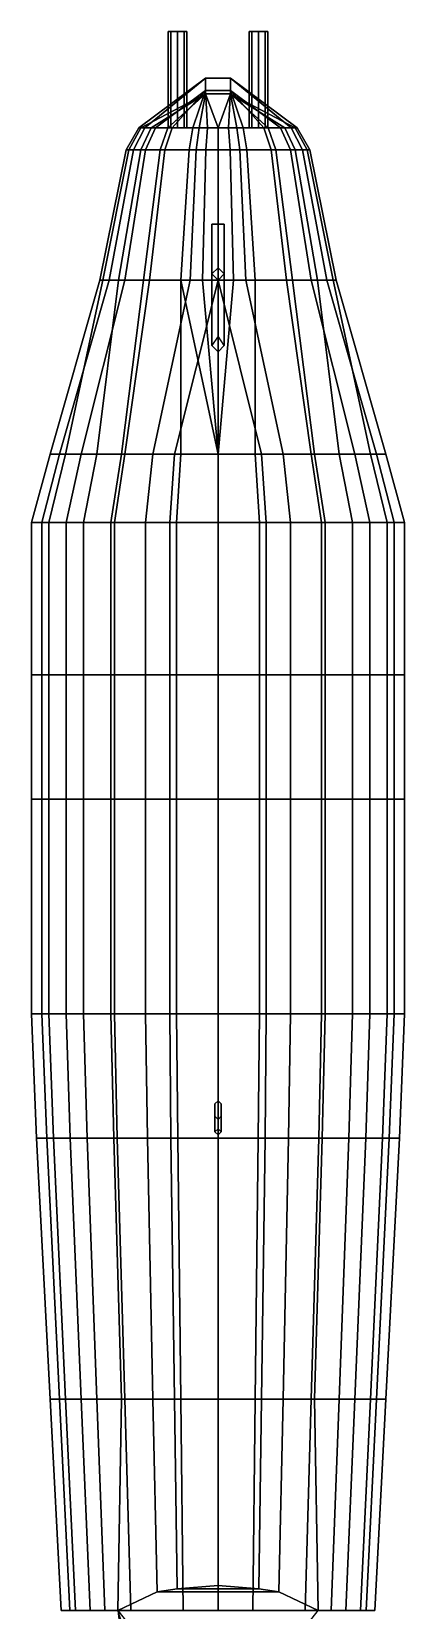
# Model space of a CAD drawing. Extents: x -2.07 to 2.07, y -4.82 to 5.06.
# Drawn here: x -0.6 to 0.6, y -0.02 to 5.06 of the extents above; entities that cross this region are included whole.
import ezdxf

# ---------------------------------------------------------------- set-up
doc = ezdxf.new("R2010")
doc.units = 0
doc.layers.get('0').update_dxf_attribs({"linetype": 'CONTINUOUS'})

msp = doc.modelspace()

# ---------------------------------------------------------------- linework, layer by layer
for points in [[(-0.1512, 5.06, -0.0488), (-0.16, 5.06, -0.07), (-0.16, 4.75, -0.07), (-0.1512, 4.75, -0.0488)], [(-0.16, 5.06, -0.07), (-0.1512, 5.06, -0.0912), (-0.1512, 4.75, -0.0912), (-0.16, 4.75, -0.07)], [(-0.1512, 5.06, -0.0488), (-0.13, 5.06, -0.1), (-0.1512, 5.06, -0.0912), (-0.16, 5.06, -0.07)], [(-0.13, 5.06, -0.04), (-0.1512, 5.06, -0.0488), (-0.1512, 4.75, -0.0488), (-0.13, 4.75, -0.04)], [(-0.1512, 5.06, -0.0912), (-0.13, 5.06, -0.1), (-0.13, 4.75, -0.1), (-0.1512, 4.75, -0.0912)], [(-0.13, 5.06, -0.04), (-0.1088, 5.06, -0.0912), (-0.13, 5.06, -0.1), (-0.1512, 5.06, -0.0488)], [(-0.1088, 5.06, -0.0488), (-0.13, 5.06, -0.04), (-0.13, 4.75, -0.04), (-0.1088, 4.75, -0.0488)], [(-0.13, 5.06, -0.1), (-0.1088, 5.06, -0.0912), (-0.1088, 4.75, -0.0912), (-0.13, 4.75, -0.1)], [(-0.1088, 5.06, -0.0488), (-0.1, 5.06, -0.07), (-0.1088, 5.06, -0.0912), (-0.13, 5.06, -0.04)], [(-0.1, 5.06, -0.07), (-0.1088, 5.06, -0.0488), (-0.1088, 4.75, -0.0488), (-0.1, 4.75, -0.07)], [(-0.1088, 5.06, -0.0912), (-0.1, 5.06, -0.07), (-0.1, 4.75, -0.07), (-0.1088, 4.75, -0.0912)], [(0.1088, 5.06, -0.0488), (0.1, 5.06, -0.07), (0.1, 4.75, -0.07), (0.1088, 4.75, -0.0488)], [(0.1, 5.06, -0.07), (0.1088, 5.06, -0.0912), (0.1088, 4.75, -0.0912), (0.1, 4.75, -0.07)], [(0.1088, 5.06, -0.0488), (0.13, 5.06, -0.1), (0.1088, 5.06, -0.0912), (0.1, 5.06, -0.07)], [(0.13, 5.06, -0.04), (0.1088, 5.06, -0.0488), (0.1088, 4.75, -0.0488), (0.13, 4.75, -0.04)], [(0.1088, 5.06, -0.0912), (0.13, 5.06, -0.1), (0.13, 4.75, -0.1), (0.1088, 4.75, -0.0912)], [(0.13, 5.06, -0.04), (0.1512, 5.06, -0.0912), (0.13, 5.06, -0.1), (0.1088, 5.06, -0.0488)], [(0.1512, 5.06, -0.0488), (0.13, 5.06, -0.04), (0.13, 4.75, -0.04), (0.1512, 4.75, -0.0488)], [(0.13, 5.06, -0.1), (0.1512, 5.06, -0.0912), (0.1512, 4.75, -0.0912), (0.13, 4.75, -0.1)], [(0.1512, 5.06, -0.0488), (0.16, 5.06, -0.07), (0.1512, 5.06, -0.0912), (0.13, 5.06, -0.04)], [(0.16, 5.06, -0.07), (0.1512, 5.06, -0.0488), (0.1512, 4.75, -0.0488), (0.16, 4.75, -0.07)], [(0.1512, 5.06, -0.0912), (0.16, 5.06, -0.07), (0.16, 4.75, -0.07), (0.1512, 4.75, -0.0912)], [(-0.04, 4.91, 0.05), (-0.04, 4.91, -0.11), (-0.255, 4.75, -0.1205), (-0.255, 4.75, -0.017)], [(-0.255, 4.75, -0.1205), (-0.04, 4.91, -0.11), (-0.04, 4.91, -0.11), (-0.2348, 4.75, -0.2068)], [(-0.2483, 4.75, 0.0463), (-0.04, 4.86, 0.15), (-0.04, 4.91, 0.05), (-0.255, 4.75, -0.017)], [(-0.04, 4.91, -0.11), (-0.04, 4.87, -0.24), (-0.2013, 4.75, -0.27), (-0.2348, 4.75, -0.2068)], [(0.04, 4.86, 0.15), (0.04, 4.91, 0.05), (-0.04, 4.91, 0.05), (-0.04, 4.86, 0.15)], [(0.04, 4.91, 0.05), (0.04, 4.91, -0.11), (-0.04, 4.91, -0.11), (-0.04, 4.91, 0.05)], [(0.04, 4.91, -0.11), (0.04, 4.87, -0.24), (-0.04, 4.87, -0.24), (-0.04, 4.91, -0.11)], [(0.2013, 4.75, -0.27), (0.04, 4.87, -0.24), (0.04, 4.91, -0.11), (0.2348, 4.75, -0.2067)], [(0.2348, 4.75, -0.2068), (0.04, 4.91, -0.11), (0.04, 4.91, -0.11), (0.255, 4.75, -0.1205)], [(0.255, 4.75, -0.017), (0.255, 4.75, -0.1205), (0.04, 4.91, -0.11), (0.04, 4.91, 0.05)], [(0.2483, 4.75, 0.0462), (0.255, 4.75, -0.017), (0.04, 4.91, 0.05), (0.04, 4.86, 0.15)], [(-0.2483, 4.75, 0.0462), (-0.2147, 4.75, 0.121), (-0.04, 4.86, 0.15), (-0.2483, 4.75, 0.0462)], [(-0.2147, 4.75, 0.121), (-0.161, 4.75, 0.19), (-0.04, 4.86, 0.15), (-0.2147, 4.75, 0.121)], [(-0.04, 4.87, -0.24), (-0.1476, 4.75, -0.3275), (-0.2013, 4.75, -0.27), (-0.04, 4.87, -0.24)], [(-0.161, 4.75, 0.19), (-0.0604, 4.75, 0.2418), (-0.04, 4.86, 0.15), (-0.161, 4.75, 0.19)], [(-0.04, 4.87, -0.24), (-0.0805, 4.75, -0.3792), (-0.1476, 4.75, -0.3275), (-0.04, 4.87, -0.24)], [(-0.04, 4.87, -0.24), (-0.0336, 4.75, -0.3965), (-0.0805, 4.75, -0.3792), (-0.04, 4.87, -0.24)], [(-0.0604, 4.75, 0.2417), (0, 4.75, 0.2532), (-0.04, 4.86, 0.15), (-0.0604, 4.75, 0.2417)], [(0.04, 4.87, -0.24), (0.0335, 4.75, -0.3965), (-0.0336, 4.75, -0.3965), (-0.04, 4.87, -0.24)], [(0, 4.75, 0.2532), (0.04, 4.86, 0.15), (-0.04, 4.86, 0.15), (0, 4.75, 0.2532)], [(0, 4.75, 0.2532), (0.0604, 4.75, 0.2418), (0.04, 4.86, 0.15), (0, 4.75, 0.2532)], [(0.04, 4.87, -0.24), (0.0805, 4.75, -0.3792), (0.0335, 4.75, -0.3965), (0.04, 4.87, -0.24)], [(0.04, 4.87, -0.24), (0.1476, 4.75, -0.3275), (0.0805, 4.75, -0.3792), (0.04, 4.87, -0.24)], [(0.04, 4.87, -0.24), (0.2013, 4.75, -0.27), (0.1476, 4.75, -0.3275), (0.04, 4.87, -0.24)], [(0.0604, 4.75, 0.2418), (0.161, 4.75, 0.19), (0.04, 4.86, 0.15), (0.0604, 4.75, 0.2418)], [(0.161, 4.75, 0.19), (0.2147, 4.75, 0.121), (0.04, 4.86, 0.15), (0.161, 4.75, 0.19)], [(0.2147, 4.75, 0.121), (0.2483, 4.75, 0.0463), (0.04, 4.86, 0.15), (0.2147, 4.75, 0.121)], [(-0.2949, 4.68, -0.123), (-0.255, 4.75, -0.1205), (-0.2348, 4.75, -0.2067), (-0.2716, 4.68, -0.2226)], [(-0.2949, 4.68, -0.0034), (-0.255, 4.75, -0.017), (-0.255, 4.75, -0.1205), (-0.2949, 4.68, -0.123)], [(-0.2871, 4.68, 0.0696), (-0.2483, 4.75, 0.0462), (-0.255, 4.75, -0.017), (-0.2949, 4.68, -0.0034)], [(-0.2483, 4.68, 0.1559), (-0.2147, 4.75, 0.121), (-0.2483, 4.75, 0.0462), (-0.2871, 4.68, 0.0696)], [(-0.2716, 4.68, -0.2226), (-0.2348, 4.75, -0.2067), (-0.2013, 4.75, -0.27), (-0.2328, 4.68, -0.2956)], [(-0.1862, 4.68, 0.2356), (-0.161, 4.75, 0.19), (-0.2147, 4.75, 0.121), (-0.2483, 4.68, 0.1559)], [(-0.2328, 4.68, -0.2956), (-0.2013, 4.75, -0.27), (-0.1476, 4.75, -0.3275), (-0.1707, 4.68, -0.362)], [(-0.0698, 4.68, 0.2954), (-0.0604, 4.75, 0.2417), (-0.161, 4.75, 0.19), (-0.1862, 4.68, 0.2356)], [(-0.1707, 4.68, -0.362), (-0.1476, 4.75, -0.3275), (-0.0805, 4.75, -0.3792), (-0.0931, 4.68, -0.4218)], [(-0.0931, 4.68, -0.4218), (-0.0805, 4.75, -0.3792), (-0.0336, 4.75, -0.3965), (-0.0388, 4.68, -0.4417)], [(0, 4.68, 0.3086), (0, 4.75, 0.2533), (-0.0604, 4.75, 0.2417), (-0.0698, 4.68, 0.2954)], [(-0.0388, 4.68, -0.4417), (-0.0336, 4.75, -0.3965), (0.0335, 4.75, -0.3965), (0.0388, 4.68, -0.4417)], [(0.0698, 4.68, 0.2954), (0.0604, 4.75, 0.2418), (0, 4.75, 0.2533), (0, 4.68, 0.3086)], [(0.0388, 4.68, -0.4417), (0.0335, 4.75, -0.3965), (0.0805, 4.75, -0.3792), (0.0931, 4.68, -0.4218)], [(0.1862, 4.68, 0.2356), (0.161, 4.75, 0.19), (0.0604, 4.75, 0.2418), (0.0698, 4.68, 0.2954)], [(0.0931, 4.68, -0.4218), (0.0805, 4.75, -0.3792), (0.1476, 4.75, -0.3275), (0.1707, 4.68, -0.362)], [(0.1707, 4.68, -0.362), (0.1476, 4.75, -0.3275), (0.2013, 4.75, -0.27), (0.2328, 4.68, -0.2956)], [(0.2483, 4.68, 0.1559), (0.2147, 4.75, 0.121), (0.161, 4.75, 0.19), (0.1862, 4.68, 0.2356)], [(0.2328, 4.68, -0.2956), (0.2013, 4.75, -0.27), (0.2348, 4.75, -0.2067), (0.2716, 4.68, -0.2226)], [(0.2871, 4.68, 0.0696), (0.2483, 4.75, 0.0462), (0.2147, 4.75, 0.121), (0.2483, 4.68, 0.1559)], [(0.2716, 4.68, -0.2226), (0.2348, 4.75, -0.2067), (0.255, 4.75, -0.1205), (0.2949, 4.68, -0.123)], [(0.2949, 4.68, -0.0034), (0.255, 4.75, -0.017), (0.2483, 4.75, 0.0462), (0.2871, 4.68, 0.0696)], [(0.2949, 4.68, -0.123), (0.255, 4.75, -0.1205), (0.255, 4.75, -0.017), (0.2949, 4.68, -0.0034)], [(-0.2949, 4.68, -0.0034), (-0.38, 4.26, 0.04), (-0.37, 4.26, 0.15), (-0.2871, 4.68, 0.0696)], [(-0.2949, 4.68, -0.123), (-0.38, 4.26, -0.14), (-0.38, 4.26, 0.04), (-0.2949, 4.68, -0.0034)], [(-0.2716, 4.68, -0.2226), (-0.35, 4.26, -0.29), (-0.38, 4.26, -0.14), (-0.2949, 4.68, -0.123)], [(-0.2871, 4.68, 0.0696), (-0.37, 4.26, 0.15), (-0.32, 4.26, 0.28), (-0.2483, 4.68, 0.1559)], [(-0.2328, 4.68, -0.2956), (-0.3, 4.26, -0.4), (-0.35, 4.26, -0.29), (-0.2716, 4.68, -0.2226)], [(-0.2483, 4.68, 0.1559), (-0.32, 4.26, 0.28), (-0.24, 4.26, 0.4), (-0.1862, 4.68, 0.2356)], [(-0.1707, 4.68, -0.362), (-0.22, 4.26, -0.5), (-0.3, 4.26, -0.4), (-0.2328, 4.68, -0.2956)], [(-0.1862, 4.68, 0.2356), (-0.24, 4.26, 0.4), (-0.09, 4.26, 0.49), (-0.0698, 4.68, 0.2954)], [(-0.0931, 4.68, -0.4218), (-0.12, 4.26, -0.59), (-0.22, 4.26, -0.5), (-0.1707, 4.68, -0.362)], [(-0.0388, 4.68, -0.4417), (-0.05, 4.26, -0.62), (-0.12, 4.26, -0.59), (-0.0931, 4.68, -0.4218)], [(-0.0698, 4.68, 0.2954), (-0.09, 4.26, 0.49), (0, 4.26, 0.51), (0, 4.68, 0.3086)], [(0.0388, 4.68, -0.4417), (0.05, 4.26, -0.62), (-0.05, 4.26, -0.62), (-0.0388, 4.68, -0.4417)], [(0, 4.68, 0.3086), (0, 4.26, 0.51), (0.09, 4.26, 0.49), (0.0698, 4.68, 0.2954)], [(0.0931, 4.68, -0.4218), (0.12, 4.26, -0.59), (0.05, 4.26, -0.62), (0.0388, 4.68, -0.4417)], [(0.0698, 4.68, 0.2954), (0.09, 4.26, 0.49), (0.24, 4.26, 0.4), (0.1862, 4.68, 0.2356)], [(0.1707, 4.68, -0.362), (0.22, 4.26, -0.5), (0.12, 4.26, -0.59), (0.0931, 4.68, -0.4218)], [(0.2328, 4.68, -0.2956), (0.3, 4.26, -0.4), (0.22, 4.26, -0.5), (0.1707, 4.68, -0.362)], [(0.1862, 4.68, 0.2356), (0.24, 4.26, 0.4), (0.32, 4.26, 0.28), (0.2483, 4.68, 0.1559)], [(0.2716, 4.68, -0.2226), (0.35, 4.26, -0.29), (0.3, 4.26, -0.4), (0.2328, 4.68, -0.2956)], [(0.2483, 4.68, 0.1559), (0.32, 4.26, 0.28), (0.37, 4.26, 0.15), (0.2871, 4.68, 0.0696)], [(0.2949, 4.68, -0.123), (0.38, 4.26, -0.14), (0.35, 4.26, -0.29), (0.2716, 4.68, -0.2226)], [(0.2871, 4.68, 0.0696), (0.37, 4.26, 0.15), (0.38, 4.26, 0.04), (0.2949, 4.68, -0.0034)], [(0.2949, 4.68, -0.0034), (0.38, 4.26, 0.04), (0.38, 4.26, -0.14), (0.2949, 4.68, -0.123)], [(0, 4.44, 0.69), (-0.02, 4.44, 0.67), (-0.02, 4.05, 0.67), (0, 4.03, 0.69)], [(-0.02, 4.44, 0.67), (0, 4.44, 0.65), (0, 4.08, 0.65), (-0.02, 4.05, 0.67)], [(0.02, 4.44, 0.67), (0, 4.44, 0.65), (-0.02, 4.44, 0.67), (0, 4.44, 0.69)], [(0.02, 4.44, 0.67), (0, 4.44, 0.69), (0, 4.03, 0.69), (0.02, 4.05, 0.67)], [(0, 4.44, 0.65), (0.02, 4.44, 0.67), (0.02, 4.05, 0.67), (0, 4.08, 0.65)], [(0, 4.3, 0.49), (-0.02, 4.28, 0.48), (-0.02, 4.28, 0.67), (0, 4.3, 0.65)], [(-0.02, 4.28, 0.48), (0, 4.26, 0.51), (0, 4.26, 0.65), (-0.02, 4.28, 0.67)], [(0.02, 4.28, 0.48), (0, 4.3, 0.49), (0, 4.3, 0.65), (0.02, 4.28, 0.67)], [(0, 4.26, 0.51), (0.02, 4.28, 0.48), (0.02, 4.28, 0.67), (0, 4.26, 0.65)], [(-0.38, 4.26, -0.14), (-0.54, 3.7, -0.1022), (-0.54, 3.7, 0.3983), (-0.38, 4.26, 0.04)], [(-0.35, 4.26, -0.29), (-0.51, 3.7, -0.2403), (-0.54, 3.7, -0.1022), (-0.38, 4.26, -0.14)], [(-0.38, 4.26, 0.04), (-0.54, 3.7, 0.3983), (-0.49, 3.7, 0.5623), (-0.37, 4.26, 0.15)], [(-0.3, 4.26, -0.4), (-0.44, 3.7, -0.4042), (-0.51, 3.7, -0.2403), (-0.35, 4.26, -0.29)], [(-0.37, 4.26, 0.15), (-0.49, 3.7, 0.5623), (-0.39, 3.7, 0.7436), (-0.32, 4.26, 0.28)], [(-0.22, 4.26, -0.5), (-0.3, 3.7, -0.5682), (-0.44, 3.7, -0.4042), (-0.3, 4.26, -0.4)], [(-0.32, 4.26, 0.28), (-0.39, 3.7, 0.7436), (-0.31, 3.7, 0.8385), (-0.24, 4.26, 0.4)], [(-0.24, 4.26, 0.4), (-0.31, 3.7, 0.8385), (-0.21, 3.7, 0.8989), (-0.09, 4.26, 0.49)], [(-0.12, 4.26, -0.59), (-0.12, 3.7, -0.6804), (-0.3, 3.7, -0.5682), (-0.22, 4.26, -0.5)], [(-0.09, 4.26, 0.49), (-0.21, 3.7, 0.8989), (-0.14, 3.7, 0.9248), (0, 4.26, 0.51)], [(0, 4.26, 0.51), (-0.14, 3.7, 0.9248), (0, 3.7, 0.9507), (0, 4.26, 0.51)], [(-0.12, 4.26, -0.59), (0, 3.7, -0.689), (-0.12, 3.7, -0.6804), (-0.12, 4.26, -0.59)], [(-0.12, 4.26, -0.59), (-0.05, 4.26, -0.62), (0, 3.7, -0.689), (-0.12, 4.26, -0.59)], [(-0.05, 4.26, -0.62), (0.05, 4.26, -0.62), (0, 3.7, -0.689), (-0.05, 4.26, -0.62)], [(0.12, 4.26, -0.59), (0.12, 3.7, -0.6804), (0, 3.7, -0.689), (0.05, 4.26, -0.62)], [(0, 4.26, 0.51), (0.14, 3.7, 0.9248), (0.21, 3.7, 0.8989), (0.09, 4.26, 0.49)], [(0, 4.26, 0.51), (0, 3.7, 0.9507), (0.14, 3.7, 0.9248), (0, 4.26, 0.51)], [(0.09, 4.26, 0.49), (0.21, 3.7, 0.8989), (0.31, 3.7, 0.8385), (0.24, 4.26, 0.4)], [(0.22, 4.26, -0.5), (0.3, 3.7, -0.5682), (0.12, 3.7, -0.6804), (0.12, 4.26, -0.59)], [(0.3, 4.26, -0.4), (0.44, 3.7, -0.4042), (0.3, 3.7, -0.5682), (0.22, 4.26, -0.5)], [(0.24, 4.26, 0.4), (0.31, 3.7, 0.8385), (0.39, 3.7, 0.7436), (0.32, 4.26, 0.28)], [(0.35, 4.26, -0.29), (0.51, 3.7, -0.2403), (0.44, 3.7, -0.4042), (0.3, 4.26, -0.4)], [(0.32, 4.26, 0.28), (0.39, 3.7, 0.7436), (0.49, 3.7, 0.5623), (0.37, 4.26, 0.15)], [(0.38, 4.26, -0.14), (0.54, 3.7, -0.1022), (0.51, 3.7, -0.2403), (0.35, 4.26, -0.29)], [(0.37, 4.26, 0.15), (0.49, 3.7, 0.5623), (0.54, 3.7, 0.3983), (0.38, 4.26, 0.04)], [(0.38, 4.26, 0.04), (0.54, 3.7, 0.3983), (0.54, 3.7, -0.1022), (0.38, 4.26, -0.14)], [(-0.5994, 3.48, 0.4073), (-0.54, 3.7, 0.3983), (-0.54, 3.7, -0.1022), (-0.5994, 3.48, -0.1177)], [(-0.5994, 3.48, -0.1177), (-0.54, 3.7, -0.1022), (-0.51, 3.7, -0.2403), (-0.5661, 3.48, -0.2625)], [(-0.5439, 3.48, 0.5792), (-0.49, 3.7, 0.5623), (-0.54, 3.7, 0.3983), (-0.5994, 3.48, 0.4073)], [(-0.5661, 3.48, -0.2625), (-0.51, 3.7, -0.2403), (-0.44, 3.7, -0.4042), (-0.4884, 3.48, -0.4344)], [(-0.4329, 3.48, 0.7692), (-0.39, 3.7, 0.7436), (-0.49, 3.7, 0.5623), (-0.5439, 3.48, 0.5792)], [(-0.4884, 3.48, -0.4344), (-0.44, 3.7, -0.4042), (-0.3, 3.7, -0.5682), (-0.333, 3.48, -0.6064)], [(-0.3441, 3.48, 0.8688), (-0.31, 3.7, 0.8385), (-0.39, 3.7, 0.7436), (-0.4329, 3.48, 0.7692)], [(-0.2331, 3.48, 0.9322), (-0.21, 3.7, 0.8989), (-0.31, 3.7, 0.8385), (-0.3441, 3.48, 0.8688)], [(-0.333, 3.48, -0.6064), (-0.3, 3.7, -0.5682), (-0.12, 3.7, -0.6804), (-0.1332, 3.48, -0.724)], [(-0.1554, 3.48, 0.9593), (-0.14, 3.7, 0.9248), (-0.21, 3.7, 0.8989), (-0.2331, 3.48, 0.9322)], [(0, 3.48, 0.9864), (0, 3.7, 0.9507), (-0.14, 3.7, 0.9248), (-0.1554, 3.48, 0.9593)], [(-0.1332, 3.48, -0.724), (-0.12, 3.7, -0.6804), (0, 3.7, -0.689), (0, 3.48, -0.7331)], [(0, 3.48, -0.7331), (0, 3.7, -0.689), (0.12, 3.7, -0.6804), (0.1332, 3.48, -0.724)], [(0.1554, 3.48, 0.9593), (0.14, 3.7, 0.9248), (0, 3.7, 0.9507), (0, 3.48, 0.9864)], [(0.1332, 3.48, -0.724), (0.12, 3.7, -0.6804), (0.3, 3.7, -0.5682), (0.333, 3.48, -0.6064)], [(0.2331, 3.48, 0.9322), (0.21, 3.7, 0.8989), (0.14, 3.7, 0.9248), (0.1554, 3.48, 0.9593)], [(0.3441, 3.48, 0.8688), (0.31, 3.7, 0.8385), (0.21, 3.7, 0.8989), (0.2331, 3.48, 0.9322)], [(0.333, 3.48, -0.6064), (0.3, 3.7, -0.5682), (0.44, 3.7, -0.4042), (0.4884, 3.48, -0.4344)], [(0.4329, 3.48, 0.7692), (0.39, 3.7, 0.7436), (0.31, 3.7, 0.8385), (0.3441, 3.48, 0.8688)], [(0.5439, 3.48, 0.5792), (0.49, 3.7, 0.5623), (0.39, 3.7, 0.7436), (0.4329, 3.48, 0.7692)], [(0.4884, 3.48, -0.4344), (0.44, 3.7, -0.4042), (0.51, 3.7, -0.2403), (0.5661, 3.48, -0.2625)], [(0.5994, 3.48, 0.4073), (0.54, 3.7, 0.3983), (0.49, 3.7, 0.5623), (0.5439, 3.48, 0.5792)], [(0.5661, 3.48, -0.2625), (0.51, 3.7, -0.2403), (0.54, 3.7, -0.1022), (0.5994, 3.48, -0.1177)], [(0.5994, 3.48, -0.1177), (0.54, 3.7, -0.1022), (0.54, 3.7, 0.3983), (0.5994, 3.48, 0.4073)], [(-0.5994, 3.48, -0.1177), (-0.5994, 2.99, -0.13), (-0.5994, 2.99, 0.45), (-0.5994, 3.48, 0.4073)], [(-0.5661, 3.48, -0.2625), (-0.5661, 2.99, -0.29), (-0.5994, 2.99, -0.13), (-0.5994, 3.48, -0.1177)], [(-0.5994, 3.48, 0.4073), (-0.5994, 2.99, 0.45), (-0.5439, 2.99, 0.64), (-0.5439, 3.48, 0.5792)], [(-0.4884, 3.48, -0.4344), (-0.4884, 2.99, -0.48), (-0.5661, 2.99, -0.29), (-0.5661, 3.48, -0.2625)], [(-0.5439, 3.48, 0.5792), (-0.5439, 2.99, 0.64), (-0.4329, 2.99, 0.85), (-0.4329, 3.48, 0.7692)], [(-0.333, 3.48, -0.6064), (-0.333, 2.99, -0.67), (-0.4884, 2.99, -0.48), (-0.4884, 3.48, -0.4344)], [(-0.4329, 3.48, 0.7692), (-0.4329, 2.99, 0.85), (-0.3441, 2.99, 0.96), (-0.3441, 3.48, 0.8688)], [(-0.3441, 3.48, 0.8688), (-0.3441, 2.99, 0.96), (-0.2331, 2.99, 1.03), (-0.2331, 3.48, 0.9322)], [(-0.1332, 3.48, -0.724), (-0.1332, 2.99, -0.8), (-0.333, 2.99, -0.67), (-0.333, 3.48, -0.6064)], [(-0.2331, 3.48, 0.9322), (-0.2331, 2.99, 1.03), (-0.1554, 2.99, 1.06), (-0.1554, 3.48, 0.9593)], [(-0.1554, 3.48, 0.9593), (-0.1554, 2.99, 1.06), (0, 2.99, 1.09), (0, 3.48, 0.9864)], [(0, 3.48, -0.7331), (0, 2.99, -0.81), (-0.1332, 2.99, -0.8), (-0.1332, 3.48, -0.724)], [(0.1332, 3.48, -0.724), (0.1332, 2.99, -0.8), (0, 2.99, -0.81), (0, 3.48, -0.7331)], [(0, 3.48, 0.9864), (0, 2.99, 1.09), (0.1554, 2.99, 1.06), (0.1554, 3.48, 0.9593)], [(0.333, 3.48, -0.6064), (0.333, 2.99, -0.67), (0.1332, 2.99, -0.8), (0.1332, 3.48, -0.724)], [(0.1554, 3.48, 0.9593), (0.1554, 2.99, 1.06), (0.2331, 2.99, 1.03), (0.2331, 3.48, 0.9322)], [(0.2331, 3.48, 0.9322), (0.2331, 2.99, 1.03), (0.3441, 2.99, 0.96), (0.3441, 3.48, 0.8688)], [(0.4884, 3.48, -0.4344), (0.4884, 2.99, -0.48), (0.333, 2.99, -0.67), (0.333, 3.48, -0.6064)], [(0.3441, 3.48, 0.8688), (0.3441, 2.99, 0.96), (0.4329, 2.99, 0.85), (0.4329, 3.48, 0.7692)], [(0.4329, 3.48, 0.7692), (0.4329, 2.99, 0.85), (0.5439, 2.99, 0.64), (0.5439, 3.48, 0.5792)], [(0.5661, 3.48, -0.2625), (0.5661, 2.99, -0.29), (0.4884, 2.99, -0.48), (0.4884, 3.48, -0.4344)], [(0.5439, 3.48, 0.5792), (0.5439, 2.99, 0.64), (0.5994, 2.99, 0.45), (0.5994, 3.48, 0.4073)], [(0.5994, 3.48, -0.1177), (0.5994, 2.99, -0.13), (0.5661, 2.99, -0.29), (0.5661, 3.48, -0.2625)], [(0.5994, 3.48, 0.4073), (0.5994, 2.99, 0.45), (0.5994, 2.99, -0.13), (0.5994, 3.48, -0.1177)], [(-0.5661, 2.99, -0.29), (-0.5661, 2.59, -0.29), (-0.5994, 2.59, -0.13), (-0.5994, 2.99, -0.13)], [(-0.5994, 2.99, -0.13), (-0.5994, 2.59, -0.13), (-0.5994, 2.59, 0.45), (-0.5994, 2.99, 0.45)], [(-0.5994, 2.99, 0.45), (-0.5994, 2.59, 0.45), (-0.5439, 2.59, 0.64), (-0.5439, 2.99, 0.64)], [(-0.4884, 2.99, -0.48), (-0.4884, 2.59, -0.48), (-0.5661, 2.59, -0.29), (-0.5661, 2.99, -0.29)], [(-0.5439, 2.99, 0.64), (-0.5439, 2.59, 0.64), (-0.4329, 2.59, 0.85), (-0.4329, 2.99, 0.85)], [(-0.333, 2.99, -0.67), (-0.333, 2.59, -0.67), (-0.4884, 2.59, -0.48), (-0.4884, 2.99, -0.48)], [(-0.4329, 2.99, 0.85), (-0.4329, 2.59, 0.85), (-0.3441, 2.59, 0.96), (-0.3441, 2.99, 0.96)], [(-0.3441, 2.99, 0.96), (-0.3441, 2.59, 0.96), (-0.2331, 2.59, 1.03), (-0.2331, 2.99, 1.03)], [(-0.1332, 2.99, -0.8), (-0.1332, 2.59, -0.8), (-0.333, 2.59, -0.67), (-0.333, 2.99, -0.67)], [(-0.2331, 2.99, 1.03), (-0.2331, 2.59, 1.03), (-0.1554, 2.59, 1.06), (-0.1554, 2.99, 1.06)], [(-0.1554, 2.99, 1.06), (-0.1554, 2.59, 1.06), (0, 2.59, 1.09), (0, 2.99, 1.09)], [(0, 2.99, -0.81), (0, 2.59, -0.81), (-0.1332, 2.59, -0.8), (-0.1332, 2.99, -0.8)], [(0, 2.99, 1.09), (0, 2.59, 1.09), (0.1554, 2.59, 1.06), (0.1554, 2.99, 1.06)], [(0.1332, 2.99, -0.8), (0.1332, 2.59, -0.8), (0, 2.59, -0.81), (0, 2.99, -0.81)], [(0.333, 2.99, -0.67), (0.333, 2.59, -0.67), (0.1332, 2.59, -0.8), (0.1332, 2.99, -0.8)], [(0.1554, 2.99, 1.06), (0.1554, 2.59, 1.06), (0.2331, 2.59, 1.03), (0.2331, 2.99, 1.03)], [(0.2331, 2.99, 1.03), (0.2331, 2.59, 1.03), (0.3441, 2.59, 0.96), (0.3441, 2.99, 0.96)], [(0.4884, 2.99, -0.48), (0.4884, 2.59, -0.48), (0.333, 2.59, -0.67), (0.333, 2.99, -0.67)], [(0.3441, 2.99, 0.96), (0.3441, 2.59, 0.96), (0.4329, 2.59, 0.85), (0.4329, 2.99, 0.85)], [(0.4329, 2.99, 0.85), (0.4329, 2.59, 0.85), (0.5439, 2.59, 0.64), (0.5439, 2.99, 0.64)], [(0.5661, 2.99, -0.29), (0.5661, 2.59, -0.29), (0.4884, 2.59, -0.48), (0.4884, 2.99, -0.48)], [(0.5439, 2.99, 0.64), (0.5439, 2.59, 0.64), (0.5994, 2.59, 0.45), (0.5994, 2.99, 0.45)], [(0.5994, 2.99, -0.13), (0.5994, 2.59, -0.13), (0.5661, 2.59, -0.29), (0.5661, 2.99, -0.29)], [(0.5994, 2.99, 0.45), (0.5994, 2.59, 0.45), (0.5994, 2.59, -0.13), (0.5994, 2.99, -0.13)], [(-0.5994, 2.59, -0.13), (-0.5994, 1.9, -0.13), (-0.5994, 1.9, 0.45), (-0.5994, 2.59, 0.45)], [(-0.5661, 2.59, -0.29), (-0.5661, 1.9, -0.29), (-0.5994, 1.9, -0.13), (-0.5994, 2.59, -0.13)], [(-0.5994, 2.59, 0.45), (-0.5994, 1.9, 0.45), (-0.5439, 1.9, 0.64), (-0.5439, 2.59, 0.64)], [(-0.4884, 2.59, -0.48), (-0.4884, 1.9, -0.48), (-0.5661, 1.9, -0.29), (-0.5661, 2.59, -0.29)], [(-0.5439, 2.59, 0.64), (-0.5439, 1.9, 0.64), (-0.4329, 1.9, 0.85), (-0.4329, 2.59, 0.85)], [(-0.333, 2.59, -0.67), (-0.333, 1.9, -0.67), (-0.4884, 1.9, -0.48), (-0.4884, 2.59, -0.48)], [(-0.4329, 2.59, 0.85), (-0.4329, 1.9, 0.85), (-0.3441, 1.9, 0.96), (-0.3441, 2.59, 0.96)], [(-0.3441, 2.59, 0.96), (-0.3441, 1.9, 0.96), (-0.2331, 1.9, 1.03), (-0.2331, 2.59, 1.03)], [(-0.1332, 2.59, -0.8), (-0.1332, 1.9, -0.8), (-0.333, 1.9, -0.67), (-0.333, 2.59, -0.67)], [(-0.2331, 2.59, 1.03), (-0.2331, 1.9, 1.03), (-0.1554, 1.9, 1.06), (-0.1554, 2.59, 1.06)], [(-0.1554, 2.59, 1.06), (-0.1554, 1.9, 1.06), (0, 1.9, 1.09), (0, 2.59, 1.09)], [(0, 2.59, -0.81), (0, 1.9, -0.81), (-0.1332, 1.9, -0.8), (-0.1332, 2.59, -0.8)], [(0.1332, 2.59, -0.8), (0.1332, 1.9, -0.8), (0, 1.9, -0.81), (0, 2.59, -0.81)], [(0, 2.59, 1.09), (0, 1.9, 1.09), (0.1554, 1.9, 1.06), (0.1554, 2.59, 1.06)], [(0.333, 2.59, -0.67), (0.333, 1.9, -0.67), (0.1332, 1.9, -0.8), (0.1332, 2.59, -0.8)], [(0.1554, 2.59, 1.06), (0.1554, 1.9, 1.06), (0.2331, 1.9, 1.03), (0.2331, 2.59, 1.03)], [(0.2331, 2.59, 1.03), (0.2331, 1.9, 1.03), (0.3441, 1.9, 0.96), (0.3441, 2.59, 0.96)], [(0.4884, 2.59, -0.48), (0.4884, 1.9, -0.48), (0.333, 1.9, -0.67), (0.333, 2.59, -0.67)], [(0.3441, 2.59, 0.96), (0.3441, 1.9, 0.96), (0.4329, 1.9, 0.85), (0.4329, 2.59, 0.85)], [(0.4329, 2.59, 0.85), (0.4329, 1.9, 0.85), (0.5439, 1.9, 0.64), (0.5439, 2.59, 0.64)], [(0.5661, 2.59, -0.29), (0.5661, 1.9, -0.29), (0.4884, 1.9, -0.48), (0.4884, 2.59, -0.48)], [(0.5439, 2.59, 0.64), (0.5439, 1.9, 0.64), (0.5994, 1.9, 0.45), (0.5994, 2.59, 0.45)], [(0.5994, 2.59, -0.13), (0.5994, 1.9, -0.13), (0.5661, 1.9, -0.29), (0.5661, 2.59, -0.29)], [(0.5994, 2.59, 0.45), (0.5994, 1.9, 0.45), (0.5994, 1.9, -0.13), (0.5994, 2.59, -0.13)], [(-0.5994, 1.9, -0.13), (-0.5832, 1.5, -0.1273), (-0.5832, 1.5, 0.4405), (-0.5994, 1.9, 0.45)], [(-0.5661, 1.9, -0.29), (-0.5508, 1.5, -0.2839), (-0.5832, 1.5, -0.1273), (-0.5994, 1.9, -0.13)], [(-0.5994, 1.9, 0.45), (-0.5832, 1.5, 0.4405), (-0.5292, 1.5, 0.6265), (-0.5439, 1.9, 0.64)], [(-0.4884, 1.9, -0.48), (-0.4752, 1.5, -0.4699), (-0.5508, 1.5, -0.2839), (-0.5661, 1.9, -0.29)], [(-0.5439, 1.9, 0.64), (-0.5292, 1.5, 0.6265), (-0.4212, 1.5, 0.8321), (-0.4329, 1.9, 0.85)], [(-0.333, 1.9, -0.67), (-0.324, 1.5, -0.6559), (-0.4752, 1.5, -0.4699), (-0.4884, 1.9, -0.48)], [(-0.4329, 1.9, 0.85), (-0.4212, 1.5, 0.8321), (-0.3348, 1.5, 0.9397), (-0.3441, 1.9, 0.96)], [(-0.3441, 1.9, 0.96), (-0.3348, 1.5, 0.9397), (-0.2268, 1.5, 1.0083), (-0.2331, 1.9, 1.03)], [(-0.1332, 1.9, -0.8), (-0.1296, 1.5, -0.7831), (-0.324, 1.5, -0.6559), (-0.333, 1.9, -0.67)], [(-0.2331, 1.9, 1.03), (-0.2268, 1.5, 1.0083), (-0.1512, 1.5, 1.0376), (-0.1554, 1.9, 1.06)], [(-0.1554, 1.9, 1.06), (-0.1512, 1.5, 1.0376), (0, 1.5, 1.067), (0, 1.9, 1.09)], [(0, 1.9, -0.81), (0, 1.5, -0.7929), (-0.1296, 1.5, -0.7831), (-0.1332, 1.9, -0.8)], [(0.1332, 1.9, -0.8), (0.1296, 1.5, -0.7831), (0, 1.5, -0.7929), (0, 1.9, -0.81)], [(0, 1.9, 1.09), (0, 1.5, 1.067), (0.1512, 1.5, 1.0376), (0.1554, 1.9, 1.06)], [(0.333, 1.9, -0.67), (0.324, 1.5, -0.6559), (0.1296, 1.5, -0.7831), (0.1332, 1.9, -0.8)], [(0.1554, 1.9, 1.06), (0.1512, 1.5, 1.0376), (0.2268, 1.5, 1.0083), (0.2331, 1.9, 1.03)], [(0.2331, 1.9, 1.03), (0.2268, 1.5, 1.0083), (0.3348, 1.5, 0.9397), (0.3441, 1.9, 0.96)], [(0.4884, 1.9, -0.48), (0.4752, 1.5, -0.4699), (0.324, 1.5, -0.6559), (0.333, 1.9, -0.67)], [(0.3441, 1.9, 0.96), (0.3348, 1.5, 0.9397), (0.4212, 1.5, 0.8321), (0.4329, 1.9, 0.85)], [(0.4329, 1.9, 0.85), (0.4212, 1.5, 0.8321), (0.5292, 1.5, 0.6265), (0.5439, 1.9, 0.64)], [(0.5661, 1.9, -0.29), (0.5508, 1.5, -0.2839), (0.4752, 1.5, -0.4699), (0.4884, 1.9, -0.48)], [(0.5439, 1.9, 0.64), (0.5292, 1.5, 0.6265), (0.5832, 1.5, 0.4405), (0.5994, 1.9, 0.45)], [(0.5994, 1.9, -0.13), (0.5832, 1.5, -0.1273), (0.5508, 1.5, -0.2839), (0.5661, 1.9, -0.29)], [(0.5994, 1.9, 0.45), (0.5832, 1.5, 0.4405), (0.5832, 1.5, -0.1273), (0.5994, 1.9, -0.13)], [(0, 1.62, 1.07), (-0.01, 1.61, 1.07), (-0.01, 1.52, 1.89), (0, 1.53, 1.89)], [(-0.01, 1.61, 1.07), (-0.01, 1.57, 1.06), (-0.01, 1.52, 1.89)], [(0.01, 1.61, 1.07), (0, 1.62, 1.07), (0, 1.53, 1.89), (0.01, 1.52, 1.89)], [(0.01, 1.57, 1.06), (0.01, 1.61, 1.07), (0.01, 1.52, 1.89)], [(-0.01, 1.57, 1.06), (0, 1.56, 1.07), (0, 1.51, 1.89), (-0.01, 1.52, 1.89)], [(0, 1.53, 1.89), (-0.01, 1.52, 1.89), (0, 1.51, 1.89), (0.01, 1.52, 1.89)], [(0, 1.56, 1.07), (0.01, 1.57, 1.06), (0.01, 1.52, 1.89), (0, 1.51, 1.89)], [(-0.54, 0.66, 0.3272), (-0.5832, 1.5, 0.4405), (-0.5832, 1.5, -0.1273), (-0.54, 0.66, -0.1977)], [(-0.54, 0.66, -0.1977), (-0.5832, 1.5, -0.1273), (-0.5508, 1.5, -0.2839), (-0.51, 0.66, -0.3424)], [(-0.49, 0.66, 0.4992), (-0.5292, 1.5, 0.6265), (-0.5832, 1.5, 0.4405), (-0.54, 0.66, 0.3272)], [(-0.51, 0.66, -0.3424), (-0.5508, 1.5, -0.2839), (-0.4752, 1.5, -0.4699), (-0.44, 0.66, -0.5144)], [(-0.39, 0.66, 0.6893), (-0.4212, 1.5, 0.8321), (-0.5292, 1.5, 0.6265), (-0.49, 0.66, 0.4992)], [(-0.44, 0.66, -0.5144), (-0.4752, 1.5, -0.4699), (-0.324, 1.5, -0.6559), (-0.3, 0.66, -0.6864)], [(-0.31, 0.66, 0.7888), (-0.3348, 1.5, 0.9397), (-0.4212, 1.5, 0.8321), (-0.39, 0.66, 0.6893)], [(-0.21, 0.66, 0.8522), (-0.2268, 1.5, 1.0083), (-0.3348, 1.5, 0.9397), (-0.31, 0.66, 0.7888)], [(-0.3, 0.66, -0.6864), (-0.324, 1.5, -0.6559), (-0.1296, 1.5, -0.7831), (-0.12, 0.66, -0.804)], [(-0.14, 0.66, 0.8793), (-0.1512, 1.5, 1.0376), (-0.2268, 1.5, 1.0083), (-0.21, 0.66, 0.8522)], [(0, 0.66, 0.9064), (0, 1.5, 1.067), (-0.1512, 1.5, 1.0376), (-0.14, 0.66, 0.8793)], [(-0.12, 0.66, -0.804), (-0.1296, 1.5, -0.7831), (0, 1.5, -0.7929), (0, 0.66, -0.8131)], [(0, 0.66, -0.8131), (0, 1.5, -0.7929), (0.1296, 1.5, -0.7831), (0.12, 0.66, -0.804)], [(0.14, 0.66, 0.8793), (0.1512, 1.5, 1.0376), (0, 1.5, 1.067), (0, 0.66, 0.9064)], [(0.12, 0.66, -0.804), (0.1296, 1.5, -0.7831), (0.324, 1.5, -0.6559), (0.3, 0.66, -0.6864)], [(0.21, 0.66, 0.8522), (0.2268, 1.5, 1.0083), (0.1512, 1.5, 1.0376), (0.14, 0.66, 0.8793)], [(0.31, 0.66, 0.7888), (0.3348, 1.5, 0.9397), (0.2268, 1.5, 1.0083), (0.21, 0.66, 0.8522)], [(0.3, 0.66, -0.6864), (0.324, 1.5, -0.6559), (0.4752, 1.5, -0.4699), (0.44, 0.66, -0.5144)], [(0.39, 0.66, 0.6893), (0.4212, 1.5, 0.8321), (0.3348, 1.5, 0.9397), (0.31, 0.66, 0.7888)], [(0.49, 0.66, 0.4992), (0.5292, 1.5, 0.6265), (0.4212, 1.5, 0.8321), (0.39, 0.66, 0.6893)], [(0.44, 0.66, -0.5144), (0.4752, 1.5, -0.4699), (0.5508, 1.5, -0.2839), (0.51, 0.66, -0.3424)], [(0.54, 0.66, 0.3272), (0.5832, 1.5, 0.4405), (0.5292, 1.5, 0.6265), (0.49, 0.66, 0.4992)], [(0.51, 0.66, -0.3424), (0.5508, 1.5, -0.2839), (0.5832, 1.5, -0.1273), (0.54, 0.66, -0.1977)], [(0.54, 0.66, -0.1977), (0.5832, 1.5, -0.1273), (0.5832, 1.5, 0.4405), (0.54, 0.66, 0.3272)], [(-0.54, 0.66, -0.1977), (-0.5044, -0.02, -0.2147), (-0.5044, -0.02, 0.2522), (-0.54, 0.66, 0.3272)], [(-0.51, 0.66, -0.3424), (-0.4763, -0.02, -0.3434), (-0.5044, -0.02, -0.2147), (-0.54, 0.66, -0.1977)], [(-0.54, 0.66, 0.3272), (-0.5044, -0.02, 0.2522), (-0.4577, -0.02, 0.4052), (-0.49, 0.66, 0.4992)], [(-0.44, 0.66, -0.5144), (-0.411, -0.02, -0.4964), (-0.4763, -0.02, -0.3434), (-0.51, 0.66, -0.3424)], [(-0.49, 0.66, 0.4992), (-0.4577, -0.02, 0.4052), (-0.3643, -0.02, 0.5743), (-0.39, 0.66, 0.6893)], [(-0.3, 0.66, -0.6864), (-0.2802, -0.02, -0.6494), (-0.411, -0.02, -0.4964), (-0.44, 0.66, -0.5144)], [(-0.39, 0.66, 0.6893), (-0.3643, -0.02, 0.5743), (-0.3224, -0.02, 0.6239), (-0.31, 0.66, 0.7888)], [(-0.31, 0.66, 0.7888), (-0.3224, -0.02, 0.6239), (-0.1961, 0.04, 0.7192), (-0.21, 0.66, 0.8522)], [(-0.12, 0.66, -0.804), (-0.1121, -0.02, -0.754), (-0.2802, -0.02, -0.6494), (-0.3, 0.66, -0.6864)], [(-0.21, 0.66, 0.8522), (-0.1961, 0.04, 0.7192), (-0.1308, 0.05, 0.7433), (-0.14, 0.66, 0.8793)], [(-0.14, 0.66, 0.8793), (-0.1308, 0.05, 0.7433), (0, 0.06, 0.7675), (0, 0.66, 0.9064)], [(0, 0.66, -0.8131), (0, -0.02, -0.7621), (-0.1121, -0.02, -0.754), (-0.12, 0.66, -0.804)], [(0.12, 0.66, -0.804), (0.1121, -0.02, -0.754), (0, -0.02, -0.7621), (0, 0.66, -0.8131)], [(0, 0.66, 0.9064), (0, 0.06, 0.7675), (0.1308, 0.05, 0.7433), (0.14, 0.66, 0.8793)], [(0.3, 0.66, -0.6864), (0.2802, -0.02, -0.6494), (0.1121, -0.02, -0.754), (0.12, 0.66, -0.804)], [(0.14, 0.66, 0.8793), (0.1308, 0.05, 0.7433), (0.1961, 0.04, 0.7192), (0.21, 0.66, 0.8522)], [(0.21, 0.66, 0.8522), (0.1961, 0.04, 0.7192), (0.3224, -0.02, 0.6239), (0.31, 0.66, 0.7888)], [(0.44, 0.66, -0.5144), (0.411, -0.02, -0.4964), (0.2802, -0.02, -0.6494), (0.3, 0.66, -0.6864)], [(0.31, 0.66, 0.7888), (0.3224, -0.02, 0.6239), (0.3643, -0.02, 0.5743), (0.39, 0.66, 0.6893)], [(0.39, 0.66, 0.6893), (0.3643, -0.02, 0.5743), (0.4577, -0.02, 0.4052), (0.49, 0.66, 0.4992)], [(0.51, 0.66, -0.3424), (0.4763, -0.02, -0.3434), (0.411, -0.02, -0.4964), (0.44, 0.66, -0.5144)], [(0.49, 0.66, 0.4992), (0.4577, -0.02, 0.4052), (0.5044, -0.02, 0.2522), (0.54, 0.66, 0.3272)], [(0.54, 0.66, -0.1977), (0.5044, -0.02, -0.2147), (0.4763, -0.02, -0.3434), (0.51, 0.66, -0.3424)], [(0.54, 0.66, 0.3272), (0.5044, -0.02, 0.2522), (0.5044, -0.02, -0.2147), (0.54, 0.66, -0.1977)], [(-0.1308, 0.05, 0.7433), (0.1308, 0.05, 0.7433), (0, 0.06, 0.7675)], [(-0.3224, -0.02, 0.6239), (0.3224, -0.02, 0.6239), (0.1961, 0.04, 0.7192), (-0.1961, 0.04, 0.7192)], [(-0.1961, 0.04, 0.7191), (0.1961, 0.04, 0.7191), (0.1308, 0.05, 0.7433), (-0.1308, 0.05, 0.7433)], [(-0.1865, -0.43, 0.5813), (-0.3224, -0.02, 0.6239), (-0.3224, -0.02, 0.6239), (-0.2753, -0.43, 0.5316)], [(0, -0.43, 0.6239), (0.3224, -0.02, 0.6239), (0.3224, -0.02, 0.6239), (-0.3224, -0.02, 0.6239)]]:
    msp.add_3dface(points)

doc.saveas('drawing.dxf')
